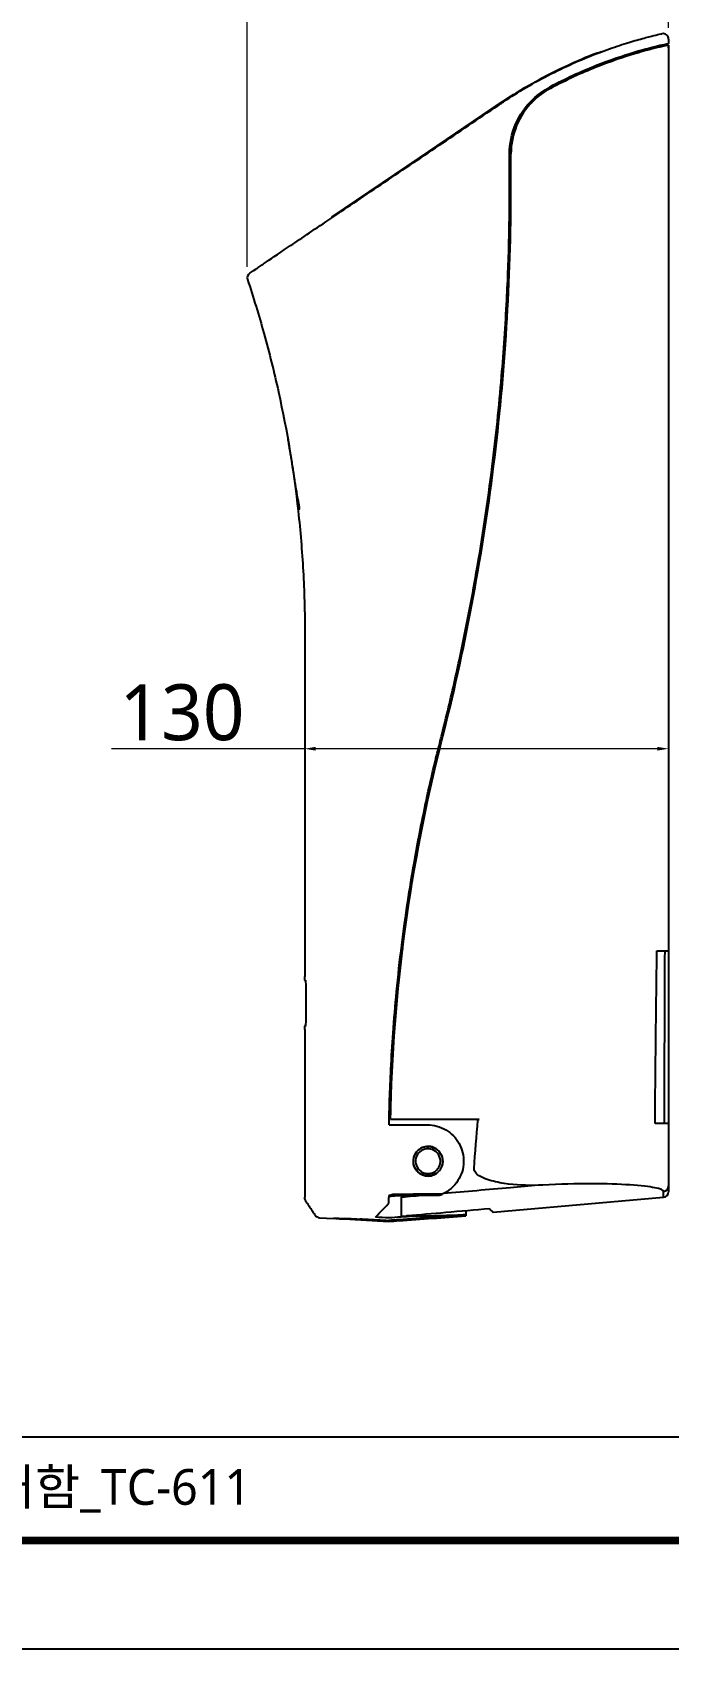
# Model space of a CAD drawing. Extents: x 13890 to 15123, y -7879 to -6976.
# Drawn here: x 14323 to 14550, y -7879 to -7301 of the extents above; entities that cross this region are included whole.
import ezdxf

# ---------------------------------------------------------------- set-up
doc = ezdxf.new("R2010")
doc.units = 0
doc.header["$LTSCALE"] = 10
doc.header["$MEASUREMENT"] = 0
doc.header["$PDMODE"] = 3
doc.header["$PDSIZE"] = -10
doc.layers.get('0').update_dxf_attribs({"linetype": 'CONTINUOUS'})
doc.layers.get('DEFPOINTS').update_dxf_attribs({"linetype": 'CONTINUOUS'})
doc.layers.add('BODY', color=7, linetype='CONTINUOUS')
doc.styles.add('Daelim Dimension', font='')
doc.styles.get('Daelim Dimension').set_extended_font_data('NanumGothic')
doc.dimstyles.new('DEFAULT', dxfattribs={"dimscale": 2, "dimtxt": 2, "dimasz": 2, "dimexe": 0, "dimexo": 2, "dimgap": 1, "dimtad": 1, "dimdec": 1, "dimzin": 9, "dimdsep": 46, "dimtxsty": 'Daelim Dimension', "dimcen": 0.5, "dimclrd": 252, "dimclre": 252, "dimclrt": 3, "dimadec": 1, "dimazin": 0, "dimtfac": 1, "dimtdec": 1, "dimtix": 1, "dimtmove": 0, "dimatfit": 3, "dimfxl": 1, "dimtolj": 1, "dimtzin": 1, "dimlwd": 9, "dimlwe": 9, "dimarcsym": 0})

# ---------------------------------------------------------------- blocks, each defined once
blk = doc.blocks.new('*D5')
at = {"layer": 'BODY', "color": 5, "lineweight": 9, "ltscale": 0.7, "transparency": 16777216}
for p, q in [((14550.15, -7309.5), (14550.15, -7556.99)), ((14420, -7509.11), (14420, -7556.99)), ((14420, -7556.99), (14351.03, -7556.99)), ((14546.15, -7556.99), (14424, -7556.99))]:
    blk.add_line(p, q, dxfattribs=at)
at = {"layer": 'BODY', "color": 5, "ltscale": 0.7, "transparency": 16777216}
for points in [[(14424, -7556.32), (14424, -7557.66), (14420, -7556.99)], [(14546.15, -7556.32), (14546.15, -7557.66), (14550.15, -7556.99)]]:
    blk.add_solid(points, dxfattribs=at)
at = {"layer": 'DEFPOINTS', "color": 0, "ltscale": 0.7, "transparency": 16777216}
for p in [(14550.15, -7305.5), (14420, -7505.11), (14550.15, -7556.99)]:
    blk.add_point(p, dxfattribs=at)
at = {"layer": 'BODY', "color": 7, "ltscale": 0.7, "transparency": 16777216, "insert": (14376.22, -7544.09), "char_height": 20, "attachment_point": 5, "style": 'Daelim Dimension'}
blk.add_mtext('\\A1;130', dxfattribs=at)
blk = doc.blocks.new('*D6')
at = {"layer": 'BODY', "color": 5, "lineweight": 9, "ltscale": 0.7, "transparency": 16777216}
for p, q in [((14399.54, -7384.79), (14399.54, -7212.94)), ((14403.54, -7212.94), (14546.15, -7212.94)), ((14550.15, -7299.39), (14550.15, -7212.94))]:
    blk.add_line(p, q, dxfattribs=at)
at = {"layer": 'BODY', "color": 5, "ltscale": 0.7, "transparency": 16777216}
for points in [[(14403.54, -7212.27), (14403.54, -7213.6), (14399.54, -7212.94)], [(14546.15, -7212.27), (14546.15, -7213.6), (14550.15, -7212.94)]]:
    blk.add_solid(points, dxfattribs=at)
at = {"layer": 'DEFPOINTS', "color": 0, "ltscale": 0.7, "transparency": 16777216}
for p in [(14550.15, -7212.94), (14550.15, -7303.39), (14399.54, -7388.79)]:
    blk.add_point(p, dxfattribs=at)
at = {"layer": 'BODY', "color": 7, "ltscale": 0.7, "transparency": 16777216, "insert": (14485.28, -7200.17), "char_height": 20, "attachment_point": 5, "style": 'Daelim Dimension'}
blk.add_mtext('\\A1;151', dxfattribs=at)

msp = doc.modelspace()

# ---------------------------------------------------------------- linework, layer by layer
for p, q in [((14550.15, -7306.5), (14550.15, -7305.5)), ((14550.15, -7305.5), (14550.15, -7305.5)), ((14461.16, -7345.76), (14490.11, -7326.2)), ((14434.33, -7363.88), (14461.16, -7345.76)), ((14429.89, -7366.88), (14434.33, -7363.88)), ((14491.57, -7408.2), (14491.55, -7408.2)), ((14491.67, -7406.64), (14491.66, -7406.64)), ((14456.19, -7616.68), (14456.74, -7616.69)), ((14455.52, -7621.76), (14456.01, -7621.76)), ((14452.15, -7653.07), (14452.64, -7653.08)), ((14452.43, -7655.47), (14451.95, -7655.47)), ((14451.94, -7662.77), (14451.41, -7662.77)), ((14451.56, -7660.37), (14452.08, -7660.37)), ((14450.15, -7716.7), (14450.15, -7717.35)), ((14450.15, -7719.32), (14450.15, -7717.35)), ((14454.65, -7724.02), (14454.65, -7717.32)), ((14487.42, -7722.64), (14548.32, -7717.31)), ((14548.32, -7717.31), (14548.32, -7715.22)), ((14550.15, -7713.23), (14550.15, -7715.32)), ((14477.65, -7722.14), (14477.65, -7723.56)), ((14425.38, -7724.6), (14430.4, -7724.87)), ((14430.4, -7724.87), (14430.4, -7724.87)), ((14440.58, -7725.15), (14440.58, -7725.11)), ((14450.15, -7725.76), (14450.15, -7725.66)), ((14450.15, -7725.86), (14450.15, -7725.8)), ((14450.15, -7725.9), (14450.15, -7725.88)), ((14458.88, -7724.08), (14458.88, -7723.77)), ((14460.9, -7723.59), (14460.9, -7723.98)), ((14477.65, -7723.67), (14477.65, -7723.56)), ((14477.65, -7723.73), (14477.65, -7723.67)), ((14477.65, -7723.73), (14477.65, -7723.83)), ((14477.65, -7723.83), (14477.65, -7723.88)), ((14477.65, -7723.93), (14477.65, -7723.88)), ((14477.65, -7723.93), (14477.65, -7723.96)), ((14477.65, -7723.96), (14477.65, -7723.98))]:
    msp.add_line(p, q)
at = {"color": 5}
msp.add_line((13910.26, -7802.97), (14902.44, -7802.97), dxfattribs=at)
at = {"ltscale": 0.5}
msp.add_lwpolyline([(13890.45, -7878.62), (15122.66, -7878.62), (15122.66, -6975.76), (13890.45, -6975.76)], close=True, dxfattribs=at)
at = {"color": 5, "linetype": 'ByBlock', "lineweight": 200, "const_width": 2.84}
msp.add_lwpolyline([(13910.26, -7839.96), (15102.73, -7839.96), (15102.73, -6996.72), (13910.26, -6996.72)], close=True, dxfattribs=at)
for centre, radius, start, end in [((14548.15, -7303.39), 2, 0, 102.84174), ((14430.17, -7367.29), 0.5, 124.0389, 178.2077), ((14464.15, -7704.4), 4.44, 314.15445, 235.94872), ((14464.15, -7704.4), 5.3, 314.15445, 315.04386), ((14548.15, -7715.32), 2, 275, 0)]:
    msp.add_arc(centre, radius, start, end)
at = {"extrusion": (0, 0, -1)}
for centre, radius, start, end in [((-14524.6, -7308.79), 0.5, 68.98367, 121.65064), ((-14526.24, -7308.38), 0.5, 62.14975, 69.54355), ((-14464.15, -7704.4), 5.25, 304.05128, 225.84555)]:
    msp.add_arc(centre, radius, start, end, dxfattribs=at)
for centre, major_axis, ratio, start_param, end_param in [((14461.44, -7346.17), (0.28, -0.414), 0.334355, 3.141593, 4.085714), ((14434.61, -7364.3), (0.28, -0.414), 0.988471, 3.141593, 4.085714), ((14548.15, -7713.23), (2, 0), 0.997358, 4.799655, 6.283185), ((14444.89, -6925.9), (836.65, 0), 0.954074, 4.731526, 4.750449)]:
    msp.add_ellipse(centre, major_axis=major_axis, ratio=ratio, start_param=start_param, end_param=end_param)
for points, knots in [([(14500.27, -7320.08), (14506.24, -7316.62), (14512.2, -7313.67), (14520.8, -7309.94), (14523.54, -7308.85), (14528.73, -7306.92), (14531.2, -7306.07), (14535.7, -7304.62), (14537.72, -7304.03), (14541.25, -7303.03), (14542.78, -7302.63), (14545.22, -7302.02), (14546.14, -7301.8), (14547.38, -7301.51), (14547.7, -7301.44), (14547.7, -7301.44)], [0, 0, 0, 0, 0.250301, 0.250301, 0.375452, 0.375452, 0.500602, 0.500602, 0.625753, 0.625753, 0.750903, 0.750903, 0.876054, 0.876054, 1, 1, 1, 1]), ([(14550.15, -7304.99), (14550.15, -7304.99), (14549.1, -7305.21), (14544.89, -7306.21), (14541.84, -7306.98), (14533.91, -7309.35), (14529.26, -7310.9), (14518.82, -7315.06), (14513.3, -7317.57), (14507.64, -7320.57)], [0, 0, 0, 0, 0.25, 0.25, 0.5, 0.5, 0.75, 0.75, 1, 1, 1, 1]), ([(14550.15, -7305.5), (14550.15, -7305.5), (14549.11, -7305.72), (14544.92, -7306.72), (14541.89, -7307.48), (14534.02, -7309.84), (14529.39, -7311.38), (14519, -7315.52), (14513.51, -7318.02), (14507.88, -7321.01)], [0, 0, 0, 0, 0.25, 0.25, 0.5, 0.5, 0.75, 0.75, 1, 1, 1, 1]), ([(14550.15, -7305.5), (14550.15, -7332.47), (14550.15, -7359.44), (14550.15, -7413.39), (14550.15, -7440.35), (14550.15, -7494.27), (14550.15, -7521.23), (14550.15, -7575.16), (14550.15, -7602.15), (14550.15, -7629.16)], [0, 0, 0, 0, 0.25, 0.25, 0.5, 0.5, 0.75, 0.75, 1, 1, 1, 1]), ([(14497.46, -7321.51), (14504.53, -7317.24), (14511.39, -7313.86), (14518.91, -7310.52), (14520.93, -7309.7), (14523.7, -7308.59), (14524.42, -7308.32), (14524.42, -7308.32)], [0, 0, 0, 0, 0.5, 0.5, 0.75, 0.75, 1, 1, 1, 1]), ([(14526.06, -7307.91), (14526.06, -7307.91), (14525.31, -7308.19), (14522.4, -7309.32), (14520.28, -7310.16), (14517.65, -7311.31), (14517.65, -7311.31), (14517.65, -7311.31)], [0, 0, 0, 0, 0.499703, 0.499703, 0.999407, 0.999407, 1, 1, 1, 1]), ([(14400.41, -7387.05), (14400.41, -7387.05), (14401.14, -7386.56), (14402.96, -7385.33), (14403.37, -7385.05), (14404.05, -7384.59), (14404.27, -7384.44), (14404.87, -7384.03), (14405.25, -7383.78), (14407.46, -7382.29), (14410.41, -7380.29), (14416.23, -7376.36), (14418.4, -7374.9), (14423.24, -7371.63), (14425.89, -7369.83), (14431.49, -7366.05), (14434.46, -7364.05), (14440.73, -7359.81), (14444.03, -7357.58), (14450.73, -7353.06), (14454.17, -7350.73), (14461.09, -7346.06), (14464.58, -7343.7), (14475.09, -7336.6), (14482.13, -7331.84), (14489.21, -7327.06)], [0, 0, 0, 0, 0.25, 0.25, 0.3125, 0.3125, 0.34375, 0.34375, 0.375, 0.375, 0.5, 0.5, 0.5625, 0.5625, 0.625, 0.625, 0.6875, 0.6875, 0.75, 0.75, 0.8125, 0.8125, 0.875, 0.875, 1, 1, 1, 1]), ([(14490.3, -7326.33), (14490.83, -7325.97), (14491.36, -7325.62), (14491.97, -7325.22), (14492.04, -7325.17), (14492.12, -7325.12)], [0, 0, 0, 0, 0.872759, 0.872759, 1, 1, 1, 1]), ([(14493.3, -7344.42), (14493.3, -7340.76), (14494.04, -7337.17), (14496.89, -7330.49), (14498.98, -7327.45), (14501.61, -7324.93)], [0, 0, 0, 0, 0.5, 0.5, 1, 1, 1, 1]), ([(14501.6, -7325.64), (14499.12, -7328.11), (14497.17, -7331.03), (14494.5, -7337.46), (14493.8, -7340.92), (14493.8, -7344.42)], [0, 0, 0, 0, 0.5, 0.5, 1, 1, 1, 1]), ([(14468.96, -7552.53), (14469.82, -7549.07), (14472.27, -7539.16), (14476.64, -7519.71), (14482.17, -7491.05), (14487.09, -7458.1), (14490.5, -7425.55), (14492.33, -7398.18), (14493.19, -7375.64), (14493.27, -7362.22), (14493.3, -7356.33)], [0, 0, 0, 0, 0.053886, 0.154416, 0.301582, 0.495365, 0.658335, 0.796761, 0.910649, 1, 1, 1, 1]), ([(14469.03, -7554.28), (14477.26, -7521.91), (14483.46, -7489.11), (14491.74, -7422.88), (14493.8, -7389.65), (14493.8, -7356.33)], [0, 0, 0, 0, 0.5, 0.5, 1, 1, 1, 1]), ([(14399.63, -7389.34), (14401.74, -7395.68), (14404.75, -7405.52), (14408.29, -7418.95), (14413.23, -7439.96), (14417.34, -7464.83), (14419.42, -7489.93), (14419.95, -7502.51), (14420.09, -7508.8), (14420.13, -7512.4), (14420.15, -7516), (14420.16, -7520.49), (14420.14, -7527.69), (14420.15, -7540.27), (14420.15, -7554.66), (14420.15, -7567.25), (14420.15, -7574.44), (14420.15, -7579.84), (14420.15, -7585.23), (14420.15, -7592.43), (14420.15, -7598.66), (14420.15, -7603.1), (14420.15, -7603.94)], [0, 0, 0, 0, 0.092543, 0.142313, 0.192082, 0.39116, 0.490699, 0.540468, 0.565353, 0.577796, 0.590238, 0.615123, 0.640007, 0.689777, 0.789316, 0.839085, 0.86397, 0.888855, 0.913739, 0.938624, 0.988394, 1, 1, 1, 1]), ([(14414.02, -7446.14), (14414.13, -7446.76), (14414.41, -7448.34), (14414.82, -7450.78), (14415.25, -7453.39), (14415.62, -7455.76), (14415.96, -7457.91), (14416.27, -7459.94), (14416.56, -7461.83), (14416.84, -7463.56), (14417.09, -7465.06), (14417.31, -7466.36), (14417.51, -7467.45), (14417.68, -7468.37), (14417.82, -7469.11), (14417.92, -7469.69), (14417.99, -7470.1), (14418.04, -7470.4), (14418.05, -7470.54), (14418.06, -7470.64), (14418.07, -7470.72), (14418.08, -7470.84), (14418.09, -7471.04), (14418.09, -7471.23), (14418.07, -7471.39), (14418.04, -7471.49), (14418, -7471.54), (14417.97, -7471.54), (14417.96, -7471.55)], [0, 0, 0, 0, 0.043336, 0.112425, 0.179573, 0.245694, 0.311216, 0.376158, 0.449265, 0.520383, 0.588379, 0.651912, 0.709491, 0.759529, 0.80039, 0.827368, 0.845295, 0.851012, 0.853296, 0.855386, 0.857473, 0.859738, 0.865274, 0.881808, 0.906184, 0.938037, 0.976748, 1, 1, 1, 1]), ([(14417.5, -7467.39), (14417.5, -7467.42), (14417.52, -7467.77), (14417.54, -7468.37), (14417.56, -7469.06), (14417.56, -7469.63), (14417.57, -7470.09), (14417.57, -7470.41), (14417.57, -7470.54), (14417.58, -7470.57)], [0, 0, 0, 0, 0.010885, 0.130555, 0.267375, 0.422185, 0.595593, 0.788069, 1, 1, 1, 1]), ([(14450.22, -7691.4), (14450.28, -7688.4), (14450.41, -7681.76), (14450.88, -7670.83), (14451.66, -7657.97), (14452.91, -7643.19), (14454.64, -7627.52), (14456.77, -7612.18), (14459.58, -7595.04), (14462.85, -7578.25), (14466.15, -7563.72), (14467.96, -7556.53), (14468.55, -7554.16)], [0, 0, 0, 0, 0.064783, 0.143584, 0.236408, 0.343262, 0.464153, 0.577221, 0.678007, 0.839705, 0.947045, 1, 1, 1, 1]), ([(14450.77, -7689.41), (14451.21, -7666.82), (14452.95, -7644.15), (14459.06, -7598.84), (14463.4, -7576.44), (14469.03, -7554.28)], [0, 0, 0, 0, 0.5, 0.5, 1, 1, 1, 1]), ([(14545.3, -7690.95), (14545.37, -7680.64), (14545.47, -7670.33), (14545.7, -7649.74), (14545.83, -7639.45), (14545.98, -7629.16)], [0, 0, 0, 0, 0.50056, 0.50056, 1, 1, 1, 1]), ([(14548.65, -7690.95), (14548.68, -7676.28), (14548.73, -7661.61), (14548.8, -7642.27), (14548.82, -7637.6), (14548.85, -7631.68), (14548.85, -7630.42), (14548.86, -7629.16)], [0, 0, 0, 0, 0.712377, 0.712377, 0.938912, 0.938912, 1, 1, 1, 1]), ([(14548.86, -7629.16), (14549.07, -7629.16), (14549.27, -7629.16), (14549.61, -7629.16), (14549.76, -7629.16), (14549.98, -7629.16), (14550.07, -7629.16), (14550.14, -7629.16), (14550.15, -7629.16), (14550.15, -7629.16)], [0, 0, 0, 0, 0.279487, 0.279487, 0.558974, 0.558974, 0.838465, 0.838465, 1, 1, 1, 1]), ([(14550.15, -7629.16), (14550.15, -7631.5), (14550.15, -7633.83), (14550.15, -7639.75), (14550.15, -7643.34), (14550.15, -7661.6), (14550.15, -7676.28), (14550.15, -7690.95)], [0, 0, 0, 0, 0.113283, 0.113283, 0.287483, 0.287483, 1, 1, 1, 1]), ([(14420.15, -7639.7), (14420.15, -7639.7), (14420.15, -7639.7), (14420.18, -7639.7), (14420.21, -7639.7), (14420.28, -7639.7), (14420.3, -7639.7), (14420.34, -7639.7), (14420.34, -7639.7), (14420.35, -7639.7)], [0, 0, 0, 0, 0.299375, 0.299375, 0.73053, 0.73053, 0.946106, 0.946106, 1, 1, 1, 1]), ([(14420.36, -7639.71), (14420.39, -7639.8), (14420.42, -7640.67), (14420.48, -7643.61), (14420.5, -7645.75), (14420.5, -7650.06), (14420.48, -7652.19), (14420.42, -7655.13), (14420.39, -7656.01), (14420.36, -7656.1)], [0, 0, 0, 0, 0.242303, 0.242303, 0.499569, 0.499569, 0.756835, 0.756835, 1, 1, 1, 1]), ([(14420.35, -7656.1), (14420.34, -7656.1), (14420.34, -7656.1), (14420.3, -7656.1), (14420.28, -7656.1), (14420.21, -7656.1), (14420.18, -7656.1), (14420.15, -7656.1), (14420.15, -7656.1), (14420.15, -7656.1)], [0, 0, 0, 0, 0.053985, 0.053985, 0.269926, 0.269926, 0.701811, 0.701811, 1, 1, 1, 1]), ([(14420.15, -7657.39), (14420.15, -7667.5), (14420.15, -7681.22), (14420.15, -7696.73), (14420.15, -7703.93), (14420.15, -7710.17), (14420.15, -7714.62), (14420.15, -7717.27)], [0, 0, 0, 0, 0.506875, 0.687058, 0.77715, 0.867242, 1, 1, 1, 1]), ([(14450.77, -7689.4), (14450.77, -7689.18), (14450.78, -7688.95), (14450.78, -7688.53), (14450.79, -7688.33), (14450.8, -7687.98), (14450.8, -7687.82), (14450.81, -7687.59), (14450.81, -7687.5), (14450.81, -7687.42), (14450.81, -7687.4), (14450.81, -7687.4)], [0, 0, 0, 0, 0.214998, 0.214998, 0.429998, 0.429998, 0.644984, 0.644984, 0.859925, 0.859925, 1, 1, 1, 1]), ([(14450.81, -7687.4), (14450.81, -7687.4), (14450.81, -7687.36), (14450.81, -7687.21), (14450.82, -7687.1), (14450.82, -7686.82), (14450.83, -7686.65), (14450.84, -7686.27), (14450.84, -7686.05), (14450.85, -7685.7), (14450.85, -7685.56), (14450.86, -7685.43)], [0, 0, 0, 0, 0.217665, 0.217665, 0.435374, 0.435374, 0.652414, 0.652414, 0.868475, 0.868475, 1, 1, 1, 1]), ([(14463.91, -7691.4), (14466.24, -7691.4), (14468.53, -7692.03), (14472.49, -7694.37), (14474.17, -7696.09), (14476.4, -7700.15), (14476.95, -7702.46), (14476.81, -7707.07), (14476.11, -7709.36), (14474.86, -7711.33)], [0, 0, 0, 0, 0.25, 0.25, 0.5, 0.5, 0.75, 0.75, 1, 1, 1, 1]), ([(14481.99, -7689.68), (14482.12, -7689.59), (14482.25, -7689.51), (14482.38, -7689.42), (14482.38, -7689.42), (14482.39, -7689.42)], [0, 0, 0, 0, 0.98112, 0.98112, 1, 1, 1, 1]), ([(14550.15, -7690.95), (14550.15, -7690.95), (14550.11, -7690.95), (14549.96, -7690.95), (14549.85, -7690.95), (14549.57, -7690.95), (14549.4, -7690.95), (14549.04, -7690.95), (14548.84, -7690.95), (14548.65, -7690.95)], [0, 0, 0, 0, 0.255927, 0.255927, 0.511853, 0.511853, 0.767779, 0.767779, 1, 1, 1, 1]), ([(14463.04, -7699.22), (14464.41, -7698.92), (14465.86, -7699.2), (14468.19, -7700.7), (14469.04, -7701.93), (14469.62, -7704.64), (14469.36, -7706.1), (14467.84, -7708.45), (14466.61, -7709.29), (14463.91, -7709.87), (14462.44, -7709.6), (14460.12, -7708.11), (14459.26, -7706.89), (14458.67, -7704.15), (14458.95, -7702.69), (14460.45, -7700.36), (14461.67, -7699.51), (14463.04, -7699.22)], [0, 0, 0, 0, 0.125, 0.125, 0.25, 0.25, 0.375, 0.375, 0.5, 0.5, 0.625, 0.625, 0.75, 0.75, 0.875, 0.875, 1, 1, 1, 1]), ([(14467.81, -7708.17), (14467.62, -7708.34), (14467.17, -7708.73), (14466.13, -7709.33), (14464.62, -7709.74), (14463.06, -7709.6), (14461.93, -7709.2), (14461.42, -7708.88), (14461.21, -7708.75)], [0, 0, 0, 0, 0.104898, 0.250783, 0.500136, 0.749434, 0.895128, 1, 1, 1, 1]), ([(14503.63, -7712.99), (14499.54, -7713.14), (14495.45, -7712.97), (14489.31, -7712.03), (14487.25, -7711.61), (14484.29, -7710.59), (14483.31, -7710.19), (14481.96, -7709.33), (14481.53, -7709), (14480.84, -7708.16), (14480.61, -7707.63), (14480.62, -7707.07)], [0, 0, 0, 0, 0.5, 0.5, 0.75, 0.75, 0.875, 0.875, 0.9375, 0.9375, 1, 1, 1, 1]), ([(14450.15, -7717.35), (14450.15, -7717.16), (14450.67, -7716.97), (14452.47, -7716.69), (14453.75, -7716.6), (14455.06, -7716.6)], [0, 0, 0, 0, 0.5, 0.5, 1, 1, 1, 1]), ([(14452.52, -7716.29), (14452.37, -7716.29), (14452.23, -7716.29), (14451.99, -7716.31), (14451.89, -7716.31), (14451.71, -7716.33), (14451.63, -7716.35), (14451.56, -7716.36)], [0, 0, 0, 0, 0.393159, 0.393159, 0.694971, 0.694971, 1, 1, 1, 1]), ([(14455.06, -7716.6), (14456.33, -7716.6), (14457.6, -7716.59), (14462.01, -7716.58), (14465.14, -7716.57), (14468.28, -7716.57)], [0, 0, 0, 0, 0.288183, 0.288183, 1, 1, 1, 1]), ([(14469.19, -7716.21), (14469.23, -7716.19), (14469.25, -7716.18), (14469.25, -7716.16), (14469.25, -7716.15), (14469.24, -7716.15)], [0, 0, 0, 0, 0.784587, 0.784587, 1, 1, 1, 1]), ([(14503.63, -7712.99), (14500.29, -7713.28), (14496.95, -7713.58), (14485.6, -7714.58), (14477.6, -7715.29), (14469.6, -7716)], [0, 0, 0, 0, 0.294494, 0.294494, 1, 1, 1, 1]), ([(14548.32, -7715.22), (14548.32, -7714.75), (14547.29, -7714.31), (14543.19, -7713.5), (14540.21, -7713.15), (14532.43, -7712.63), (14527.81, -7712.48), (14517.14, -7712.46), (14511.37, -7712.6), (14505.18, -7712.91)], [0, 0, 0, 0, 0.25, 0.25, 0.5, 0.5, 0.75, 0.75, 1, 1, 1, 1]), ([(14445.36, -7724.42), (14445.86, -7723.91), (14446.51, -7723.23), (14448.15, -7721.53), (14449.17, -7720.51), (14450.15, -7719.32)], [0, 0, 0, 0, 0.5, 0.5, 1, 1, 1, 1]), ([(14486.15, -7721.41), (14480.92, -7721.86), (14475.7, -7722.31), (14465.86, -7723.17), (14461.23, -7723.57), (14456.61, -7723.97)], [0, 0, 0, 0, 0.530623, 0.530623, 1, 1, 1, 1]), ([(14486.15, -7721.41), (14486.17, -7721.43), (14486.2, -7721.46), (14486.43, -7721.68), (14486.6, -7721.85), (14486.9, -7722.14), (14487.02, -7722.26), (14487.12, -7722.35)], [0, 0, 0, 0, 0.060636, 0.060636, 0.530237, 0.530237, 1, 1, 1, 1]), ([(14431.2, -7724.91), (14431.11, -7724.9), (14431.02, -7724.9), (14430.85, -7724.89), (14430.77, -7724.88), (14430.63, -7724.88), (14430.57, -7724.87), (14430.47, -7724.87), (14430.44, -7724.87), (14430.41, -7724.87), (14430.4, -7724.87), (14430.4, -7724.87)], [0, 0, 0, 0, 0.217861, 0.217861, 0.435673, 0.435673, 0.653138, 0.653138, 0.870282, 0.870282, 1, 1, 1, 1]), ([(14431.2, -7724.88), (14431.2, -7724.88), (14431.2, -7724.88), (14431.21, -7724.88), (14431.23, -7724.88), (14431.31, -7724.89), (14431.36, -7724.89), (14431.48, -7724.9), (14431.56, -7724.9), (14431.72, -7724.91), (14431.8, -7724.92), (14431.93, -7724.92), (14431.96, -7724.93), (14432, -7724.93)], [0, 0, 0, 0, 0.000074, 0.000074, 0.227683, 0.227683, 0.455759, 0.455759, 0.684151, 0.684151, 0.912886, 0.912886, 1, 1, 1, 1]), ([(14450.15, -7725.9), (14444.59, -7725.61), (14439.04, -7725.32), (14432.72, -7724.99), (14431.96, -7724.95), (14431.2, -7724.91)], [0, 0, 0, 0, 0.879642, 0.879642, 1, 1, 1, 1]), ([(14431.47, -7724.88), (14431.44, -7724.88), (14431.42, -7724.88), (14431.38, -7724.88), (14431.36, -7724.88), (14431.3, -7724.88), (14431.26, -7724.88), (14431.22, -7724.88)], [0, 0, 0, 0, 0.250059, 0.250059, 0.500118, 0.500118, 1, 1, 1, 1]), ([(14432.24, -7724.92), (14432.15, -7724.91), (14432.05, -7724.91), (14431.89, -7724.9), (14431.8, -7724.9), (14431.67, -7724.89), (14431.6, -7724.89), (14431.52, -7724.89), (14431.49, -7724.88), (14431.47, -7724.88)], [0, 0, 0, 0, 0.261858, 0.261858, 0.523613, 0.523613, 0.784694, 0.784694, 1, 1, 1, 1]), ([(14432, -7724.93), (14432.72, -7724.97), (14433.45, -7725), (14439.5, -7725.32), (14444.82, -7725.6), (14450.15, -7725.88)], [0, 0, 0, 0, 0.120106, 0.120106, 1, 1, 1, 1]), ([(14450.15, -7725.86), (14444.89, -7725.58), (14439.64, -7725.31), (14433.67, -7724.99), (14432.95, -7724.96), (14432.24, -7724.92)], [0, 0, 0, 0, 0.879928, 0.879928, 1, 1, 1, 1]), ([(14434.12, -7724.94), (14434.07, -7724.94), (14434.04, -7724.94), (14434.02, -7724.94), (14434.01, -7724.94), (14434.01, -7724.94)], [0, 0, 0, 0, 0.64599, 0.64599, 1, 1, 1, 1]), ([(14434.02, -7724.94), (14434.03, -7724.94), (14434.06, -7724.95), (14434.15, -7724.95), (14434.2, -7724.96), (14434.33, -7724.97), (14434.41, -7724.97), (14434.58, -7724.98), (14434.67, -7724.99), (14434.77, -7724.99), (14434.79, -7724.99), (14434.81, -7724.99)], [0, 0, 0, 0, 0.237079, 0.237079, 0.474636, 0.474636, 0.712608, 0.712608, 0.950926, 0.950926, 1, 1, 1, 1]), ([(14434.67, -7724.95), (14434.63, -7724.95), (14434.58, -7724.95), (14434.48, -7724.95), (14434.44, -7724.95), (14434.3, -7724.94), (14434.21, -7724.94), (14434.12, -7724.94)], [0, 0, 0, 0, 0.250062, 0.250062, 0.500124, 0.500124, 1, 1, 1, 1]), ([(14435.35, -7724.98), (14435.28, -7724.98), (14435.21, -7724.97), (14435.06, -7724.97), (14434.98, -7724.96), (14434.83, -7724.96), (14434.76, -7724.95), (14434.7, -7724.95), (14434.68, -7724.95), (14434.67, -7724.95)], [0, 0, 0, 0, 0.252786, 0.252786, 0.586152, 0.586152, 0.920679, 0.920679, 1, 1, 1, 1]), ([(14434.81, -7724.99), (14435.42, -7725.03), (14436.03, -7725.06), (14441.14, -7725.33), (14445.64, -7725.56), (14450.15, -7725.8)], [0, 0, 0, 0, 0.119043, 0.119043, 1, 1, 1, 1]), ([(14450.15, -7725.76), (14445.8, -7725.53), (14441.46, -7725.3), (14436.52, -7725.04), (14435.94, -7725.01), (14435.35, -7724.98)], [0, 0, 0, 0, 0.881107, 0.881107, 1, 1, 1, 1]), ([(14440.58, -7725.15), (14440.49, -7725.15), (14440.4, -7725.15), (14440.23, -7725.13), (14440.15, -7725.13), (14440.01, -7725.12), (14439.94, -7725.11), (14439.85, -7725.11), (14439.81, -7725.1), (14439.78, -7725.09), (14439.77, -7725.09), (14439.79, -7725.09), (14439.82, -7725.09), (14439.9, -7725.09), (14439.95, -7725.09), (14440.03, -7725.09), (14440.04, -7725.09), (14440.05, -7725.09)], [0, 0, 0, 0, 0.139399, 0.139399, 0.278793, 0.278793, 0.418163, 0.418163, 0.55743, 0.55743, 0.696486, 0.696486, 0.835315, 0.835315, 0.973995, 0.973995, 1, 1, 1, 1]), ([(14440.05, -7725.09), (14440.14, -7725.09), (14440.24, -7725.1), (14440.42, -7725.1), (14440.52, -7725.11), (14440.8, -7725.11), (14440.99, -7725.12), (14441.18, -7725.13)], [0, 0, 0, 0, 0.250187, 0.250187, 0.500375, 0.500375, 1, 1, 1, 1]), ([(14450.15, -7725.66), (14447.35, -7725.51), (14444.55, -7725.36), (14441.36, -7725.2), (14440.97, -7725.18), (14440.58, -7725.15)], [0, 0, 0, 0, 0.877761, 0.877761, 1, 1, 1, 1]), ([(14441.18, -7725.13), (14441.21, -7725.13), (14441.25, -7725.13), (14441.33, -7725.13), (14441.37, -7725.13), (14441.5, -7725.14), (14441.58, -7725.14), (14441.67, -7725.15)], [0, 0, 0, 0, 0.255913, 0.255913, 0.505916, 0.505916, 1, 1, 1, 1]), ([(14441.67, -7725.15), (14442.37, -7725.18), (14443.06, -7725.22), (14445.89, -7725.37), (14448.02, -7725.48), (14450.15, -7725.59)], [0, 0, 0, 0, 0.246635, 0.246635, 1, 1, 1, 1]), ([(14477.65, -7723.67), (14469.7, -7724.22), (14461.75, -7724.78), (14452.58, -7725.42), (14451.37, -7725.51), (14450.15, -7725.59)], [0, 0, 0, 0, 0.867304, 0.867304, 1, 1, 1, 1]), ([(14450.15, -7725.66), (14451.37, -7725.57), (14452.58, -7725.49), (14461.75, -7724.85), (14469.7, -7724.29), (14477.65, -7723.73)], [0, 0, 0, 0, 0.132862, 0.132862, 1, 1, 1, 1]), ([(14450.15, -7725.76), (14451.37, -7725.67), (14452.59, -7725.58), (14461.75, -7724.94), (14469.7, -7724.39), (14477.65, -7723.83)], [0, 0, 0, 0, 0.132981, 0.132981, 1, 1, 1, 1]), ([(14477.65, -7723.88), (14469.7, -7724.43), (14461.76, -7724.99), (14452.59, -7725.63), (14451.37, -7725.71), (14450.15, -7725.8)], [0, 0, 0, 0, 0.866909, 0.866909, 1, 1, 1, 1]), ([(14450.15, -7725.86), (14451.37, -7725.77), (14452.59, -7725.69), (14461.76, -7725.05), (14469.7, -7724.49), (14477.65, -7723.93)], [0, 0, 0, 0, 0.133187, 0.133187, 1, 1, 1, 1]), ([(14477.65, -7723.96), (14469.7, -7724.51), (14461.76, -7725.07), (14452.59, -7725.71), (14451.37, -7725.79), (14450.15, -7725.88)], [0, 0, 0, 0, 0.866758, 0.866758, 1, 1, 1, 1]), ([(14450.15, -7725.9), (14451.36, -7725.82), (14452.57, -7725.73), (14461.73, -7725.09), (14469.69, -7724.53), (14477.65, -7723.98)], [0, 0, 0, 0, 0.131782, 0.131782, 1, 1, 1, 1]), ([(14454.65, -7724.02), (14454.65, -7724.03), (14454.69, -7724.04), (14454.83, -7724.05), (14454.94, -7724.06), (14455.22, -7724.05), (14455.39, -7724.05), (14455.77, -7724.03), (14455.98, -7724.02), (14456.33, -7723.99), (14456.47, -7723.98), (14456.61, -7723.97)], [0, 0, 0, 0, 0.216328, 0.216328, 0.432689, 0.432689, 0.648608, 0.648608, 0.864695, 0.864695, 1, 1, 1, 1]), ([(14460.9, -7723.98), (14460.65, -7723.99), (14460.37, -7724), (14459.76, -7724.02), (14459.43, -7724.04), (14459.02, -7724.07), (14458.95, -7724.07), (14458.88, -7724.08)], [0, 0, 0, 0, 0.451468, 0.451468, 0.902872, 0.902872, 1, 1, 1, 1]), ([(14477.65, -7723.56), (14477.65, -7723.55), (14477.59, -7723.54), (14477.37, -7723.53), (14477.2, -7723.54), (14476.91, -7723.54), (14476.82, -7723.55), (14476.72, -7723.55)], [0, 0, 0, 0, 0.417307, 0.417307, 0.834632, 0.834632, 1, 1, 1, 1])]:
    msp.add_open_spline(points, degree=3, knots=knots)
for points, degree in [([(14550.15, -7303.39), (14550.15, -7303.92), (14550.15, -7304.46), (14550.15, -7304.99)], 3), ([(14525.59, -7308.09), (14525.69, -7308.05), (14525.77, -7308.02), (14525.84, -7307.99)], 3), ([(14490.11, -7326.2), (14492.53, -7324.56), (14494.98, -7323), (14497.46, -7321.51)], 3), ([(14492.12, -7325.12), (14494.8, -7323.36), (14497.52, -7321.68), (14500.27, -7320.08)], 3), ([(14497.83, -7321.53), (14497.53, -7321.7), (14497.24, -7321.88), (14496.94, -7322.06)], 3), ([(14499.85, -7320.33), (14499.18, -7320.72), (14498.51, -7321.12), (14497.83, -7321.53)], 3), ([(14502.1, -7324.48), (14501.88, -7324.68), (14501.66, -7324.88), (14501.45, -7325.09)], 3), ([(14507.88, -7321.01), (14505.59, -7322.23), (14503.49, -7323.76), (14501.6, -7325.64)], 3), ([(14501.61, -7324.93), (14503.44, -7323.18), (14505.46, -7321.73), (14507.64, -7320.57)], 3), ([(14507.64, -7320.57), (14507.59, -7320.6), (14507.54, -7320.62), (14507.49, -7320.65)], 3), ([(14489.21, -7327.06), (14489.58, -7326.82), (14489.94, -7326.57), (14490.3, -7326.33)], 3), ([(14501.3, -7325.94), (14501.21, -7326.04), (14501.11, -7326.14), (14501.02, -7326.24)], 3), ([(14493.3, -7356.33), (14493.31, -7352.36), (14493.31, -7348.39), (14493.31, -7344.42)], 3), ([(14493.8, -7356.33), (14493.8, -7352.36), (14493.8, -7348.39), (14493.8, -7344.42)], 3), ([(14400.41, -7387.05), (14399.69, -7387.53), (14399.36, -7388.52), (14399.63, -7389.34)], 3), ([(14492.07, -7408.19), (14491.92, -7408.19), (14491.77, -7408.2), (14491.62, -7408.2)], 3), ([(14492.16, -7406.65), (14492.02, -7406.65), (14491.87, -7406.65), (14491.72, -7406.65)], 3), ([(14490.98, -7416.65), (14491.17, -7416.65), (14491.35, -7416.65), (14491.53, -7416.64)], 3), ([(14490.88, -7418.19), (14491.06, -7418.19), (14491.24, -7418.19), (14491.42, -7418.2)], 3), ([(14477.29, -7515.88), (14477.47, -7514.98), (14477.65, -7514.09), (14477.83, -7513.2)], 3), ([(14468.55, -7554.16), (14468.69, -7553.62), (14468.82, -7553.07), (14468.96, -7552.53)], 3), ([(14420.15, -7603.94), (14420.15, -7615.43), (14420.15, -7626.92), (14420.15, -7638.41)], 3), ([(14455.81, -7619.2), (14456, -7619.2), (14456.19, -7619.19), (14456.38, -7619.19)], 3), ([(14456.03, -7617.65), (14456.22, -7617.65), (14456.41, -7617.65), (14456.6, -7617.65)], 3), ([(14455.02, -7629.2), (14455.08, -7628.68), (14455.14, -7628.16), (14455.21, -7627.64)], 3), ([(14545.98, -7629.16), (14546.49, -7629.16), (14547.57, -7629.16), (14548.86, -7629.16)], 3), ([(14420.15, -7639.7), (14420.15, -7639.27), (14420.15, -7638.84), (14420.15, -7638.41)], 3), ([(14420.15, -7639.7), (14420.15, -7639.83), (14420.2, -7639.96), (14420.29, -7640.05)], 3), ([(14420.29, -7655.75), (14420.2, -7655.84), (14420.15, -7655.97), (14420.15, -7656.1)], 3), ([(14420.15, -7657.39), (14420.15, -7656.96), (14420.15, -7656.53), (14420.15, -7656.1)], 3), ([(14420.29, -7655.75), (14420.47, -7655.57)], 1), ([(14450.23, -7691.4), (14454.79, -7691.4), (14459.35, -7691.4), (14463.91, -7691.4)], 3), ([(14450.77, -7689.41), (14461.37, -7689.41), (14471.92, -7689.42), (14482.39, -7689.42)], 3), ([(14480.62, -7707.07), (14481.01, -7701.27), (14481.45, -7695.47), (14481.99, -7689.68)], 3), ([(14548.65, -7690.95), (14547.18, -7690.95), (14545.9, -7690.95), (14545.3, -7690.95)], 3), ([(14550.15, -7690.95), (14550.15, -7698.38), (14550.15, -7705.81), (14550.15, -7713.23)], 3), ([(14461.66, -7708.08), (14462.92, -7708.96), (14466.16, -7708.67), (14467.24, -7707.59)], 2), ([(14474.86, -7711.33), (14473.49, -7713.48), (14471.52, -7715.17), (14469.19, -7716.21)], 3), ([(14420.65, -7718.92), (14420.32, -7718.44), (14420.15, -7717.85), (14420.15, -7717.27)], 3), ([(14450.15, -7716.7), (14450.15, -7716.69), (14450.15, -7716.68), (14450.11, -7716.68)], 3), ([(14451.56, -7716.36), (14451.09, -7716.47), (14450.61, -7716.59), (14450.15, -7716.7)], 3), ([(14469.24, -7716.15), (14463.67, -7716.2), (14458.09, -7716.24), (14452.52, -7716.29)], 3), ([(14463.01, -7716.58), (14460.23, -7716.83), (14457.44, -7717.07), (14454.65, -7717.32)], 3), ([(14454.65, -7717.32), (14454.65, -7717.2), (14454.65, -7716.97), (14454.65, -7716.62)], 3), ([(14468.28, -7716.57), (14468.61, -7716.45), (14468.91, -7716.33), (14469.19, -7716.21)], 3), ([(14505.18, -7712.91), (14504.66, -7712.94), (14504.14, -7712.96), (14503.63, -7712.99)], 3), ([(14420.65, -7718.93), (14423.82, -7723.71)], 1), ([(14487.12, -7722.35), (14487.32, -7722.54), (14487.42, -7722.64), (14487.42, -7722.64)], 3), ([(14423.81, -7723.71), (14424.16, -7724.23), (14424.76, -7724.57), (14425.38, -7724.6)], 3), ([(14431.22, -7724.88), (14431.2, -7724.88), (14431.2, -7724.88), (14431.2, -7724.88)], 3), ([(14450.15, -7724.68), (14448.55, -7724.59), (14446.96, -7724.51), (14445.36, -7724.42)], 3), ([(14458.88, -7724.08), (14455.97, -7724.28), (14453.06, -7724.48), (14450.15, -7724.68)], 3)]:
    msp.add_open_spline(points, degree=degree)

# ---------------------------------------------------------------- texts
at = {"color": 2, "insert": (14131.48, -7814.42), "char_height": 12.7889, "width": 659.4225, "attachment_point": 1, "style": 'Daelim Dimension'}
msp.add_mtext('{\\fPretendard Variable SemiBold|b0|i0|c129|p2;대림바스(주)} {\\fGulim|b0|i0|c129|p50;여성용품수거함}_TC-611', dxfattribs=at)

# ---------------------------------------------------------------- dimensions: what is measured, and where the dimension line sits
at = {"layer": 'BODY', "ltscale": 0.7}
for base, p1, p2, text, picture, middle in [((14550.15, -7212.94), (14399.54, -7388.79), (14550.15, -7303.39), '151', '*D6', (14485.28, -7212.94)), ((14550.15, -7556.99), (14420, -7505.11), (14550.15, -7305.5), '130', '*D5', (14376.22, -7556.99))]:
    dim = msp.add_linear_dim(base=base, p1=p1, p2=p2, text=text, dimstyle='DEFAULT', override={"dimtxt": 10, "dimclrd": 5, "dimclre": 5, "dimclrt": 7}, dxfattribs=at)
    dim.commit()
    dim.dimension.update_dxf_attribs({"geometry": picture, "text_midpoint": middle, "dimtype": 160})

doc.saveas('drawing.dxf')
